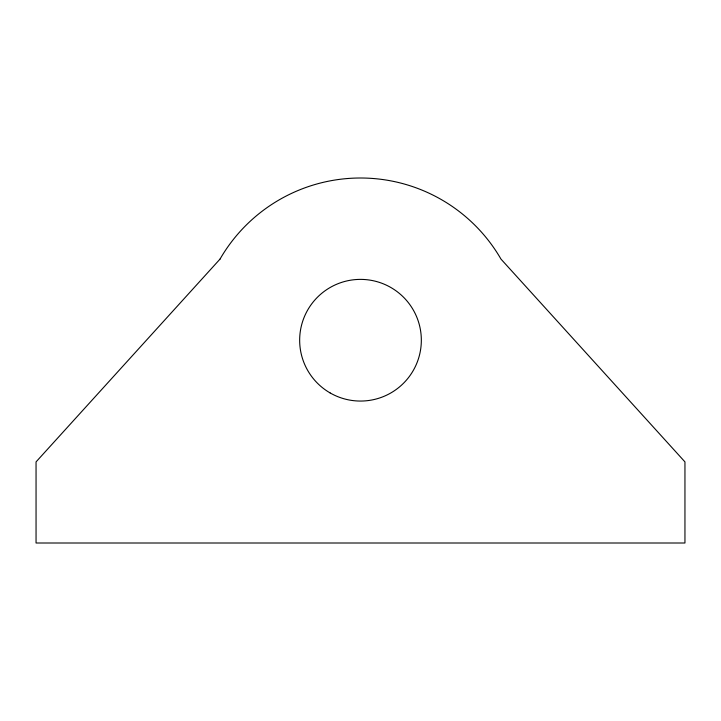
<?xml version="1.0" encoding="UTF-8"?>
<svg xmlns="http://www.w3.org/2000/svg" width="721" height="721" viewBox="0 0 721 721"><rect width="100%" height="100%" fill="white"/><g stroke="black" fill="none" stroke-linecap="round" stroke-linejoin="round"><path stroke-width="1.08" d="M220.013 259.109L36.05 461.891L36.05 543.003L684.95 543.003L684.95 461.891L500.987 259.109A162.225 162.225 0 0 0 220.013 259.109M330.083 392.909A60.834 60.834 0 0 0 421.334 340.222A60.834 60.834 0 0 0 330.083 287.535A60.834 60.834 0 0 0 330.083 392.909"/></g></svg>
